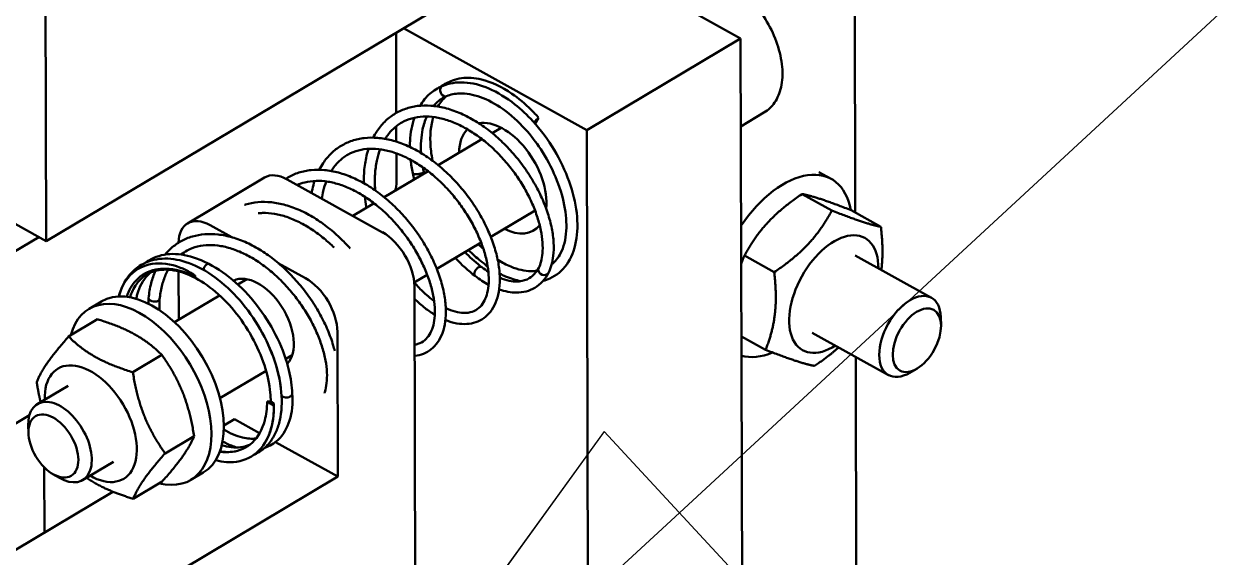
# Model space of a CAD drawing. Header units: millimetres. Extents: x -1901 to 2520, y -3919 to 1782.
# Drawn here: x 2050.2 to 2082.72, y 754.22 to 768.68 of the extents above; entities that cross this region are included whole.
import ezdxf

# ---------------------------------------------------------------- set-up
doc = ezdxf.new("R2010")
doc.units = ezdxf.units.MM
doc.header["$LTSCALE"] = 6
for name, color, linetype, lineweight in [('Detail Boundary (ISO)', 7, 'Continuous', 25), ('Symbol (ISO)', 7, 'Continuous', 25), ('Visible (ISO)', 7, 'Continuous', 50)]:
    doc.layers.add(name, color=color, linetype=linetype, lineweight=lineweight)

# ---------------------------------------------------------------- blocks, each defined once
blk = doc.blocks.new('2dDetail0')
at = {"layer": 'Detail Boundary (ISO)'}
blk.add_circle((337.4844, 121.5338), 15.1305, dxfattribs=at)
blk = doc.blocks.new('Balloon31')
at = {"layer": 'Symbol (ISO)'}
for p, q in [((344.6624, 125.9038), (356.0692, 136.4539)), ((344.3229, 126.2709), (342.8271, 124.2063)), ((345.0019, 125.5368), (344.3229, 126.2709)), ((344.6624, 125.9038), (342.8271, 124.2063))]:
    blk.add_line(p, q, dxfattribs=at)
at = {"layer": 'Symbol (ISO)', "flags": 128}
blk.add_lwpolyline([(344.3229, 126.2709), (342.8271, 124.2063)], dxfattribs=at)
at = {"layer": 'Symbol (ISO)'}
blk.add_solid([(344.3229, 126.2709), (342.8271, 124.2063), (345.0019, 125.5368), (344.3229, 126.2709)], dxfattribs=at)

msp = doc.modelspace()

# ---------------------------------------------------------------- linework, layer by layer
at = {"layer": 'Visible (ISO)'}
for p, q in [((2050.759, 777.509), (2050.799, 762.79)), ((2072.744, 763.568), (2072.713, 774.819)), ((2050.799, 762.79), (2067.494, 772.744)), ((2064.663, 771.056), (2069.633, 768.294)), ((2060.489, 768.567), (2065.46, 765.806)), ((2060.288, 768.447), (2060.294, 766.269)), ((2065.46, 765.806), (2069.633, 768.294)), ((2069.633, 768.294), (2069.69, 747.442)), ((2044.333, 766.381), (2050.799, 762.79)), ((2070.268, 766.279), (2069.64, 765.904)), ((2060.295, 765.909), (2060.296, 765.491)), ((2063.138, 765.87), (2062.895, 765.725)), ((2064.059, 765.979), (2064.155, 766.141)), ((2062.619, 765.561), (2061.432, 764.853)), ((2065.46, 765.806), (2065.516, 744.953)), ((2060.297, 765.174), (2060.299, 764.411)), ((2061.157, 764.689), (2059.97, 763.981)), ((2072.091, 764.481), (2071.759, 764.665)), ((2056.722, 764.517), (2054.635, 763.272)), ((2057.334, 764.467), (2059.92, 763.03)), ((2071.301, 764.069), (2072.112, 763.619)), ((2059.695, 763.817), (2059.121, 763.474)), ((2064.058, 763.624), (2062.857, 762.908)), ((2064.367, 763.808), (2064.319, 763.78)), ((2072.629, 763.631), (2073.44, 763.181)), ((2055.831, 762.898), (2055.247, 763.223)), ((2045.679, 759.969), (2050.597, 762.902)), ((2062.596, 762.752), (2061.395, 762.036)), ((2069.736, 762.4), (2070.547, 761.95)), ((2072.742, 762.403), (2074.811, 761.254)), ((2054.39, 761.97), (2054.393, 760.656)), ((2057.833, 761.786), (2057.093, 762.197)), ((2056.243, 761.758), (2055.999, 761.613)), ((2061.133, 761.88), (2060.78, 761.67)), ((2055.504, 761.318), (2054.282, 760.59)), ((2060.833, 743.907), (2060.785, 761.57)), ((2052.296, 761.151), (2051.962, 760.952)), ((2051.408, 760.202), (2052.194, 760.67)), ((2075.069, 760.515), (2075.063, 760.73)), ((2058.709, 756.401), (2058.698, 760.326)), ((2069.655, 760.207), (2070.311, 759.843)), ((2071.577, 760.305), (2073.646, 759.156)), ((2053.15, 759.234), (2053.936, 759.703)), ((2057.472, 759.697), (2057.298, 759.593)), ((2057.033, 759.436), (2057.028, 759.433)), ((2072.812, 738.526), (2072.755, 759.651)), ((2056.763, 759.274), (2055.511, 758.528)), ((2074.409, 759.327), (2074.223, 759.219)), ((2051.394, 758.868), (2050.559, 758.37)), ((2056.79, 758.436), (2056.974, 758.333)), ((2045.443, 755.149), (2050.345, 758.072)), ((2050.318, 757.585), (2050.312, 757.789)), ((2055.907, 757.957), (2055.618, 757.785)), ((2056.588, 757.579), (2055.907, 757.957)), ((2054.026, 757.033), (2054.811, 757.502)), ((2058.709, 756.401), (2057.018, 757.34)), ((2052.623, 756.806), (2051.789, 756.308)), ((2050.746, 756.656), (2050.751, 754.883)), ((2050.984, 756.469), (2051.16, 756.367)), ((2055.061, 756.513), (2054.727, 756.314)), ((2050.361, 751.424), (2058.709, 756.401)), ((2053.16, 755.8), (2053.945, 756.268)), ((2052.61, 755.992), (2047.559, 752.98))]:
    msp.add_line(p, q, dxfattribs=at)
for centre, major_axis, ratio, start_param, end_param in [((2061.6, 766.862), (0.061, -0.137), 0.733173, 3.241205, 6.270366), ((2061.6, 766.862), (-0.061, 0.137), 0.733173, 6.271783, 6.382797), ((2063.182, 764.499), (-0.845, 1.417), 0.58657, 3.79647, 6.06869), ((2064.107, 766.06), (0.103, 0.109), 0.176299, 0.914532, 2.205807), ((2063.182, 764.499), (-0.845, 1.417), 0.58657, 0.148116, 0.756456), ((2057.337, 763.486), (-0.615, 1.031), 0.58657, 5.4927, 6.283185), ((2060.891, 764.654), (-0.148, -0.022), 0.300408, 0.017532, 2.286534), ((2060.891, 764.654), (0.148, 0.022), 0.300408, 5.428126, 6.301958), ((2070.78, 762.12), (1.311, 2.36), 0.569764, 5.676441, 7.70341), ((2059.437, 764.89), (-0.615, 1.031), 0.58657, 3.640756, 3.921904), ((2055.25, 762.242), (-0.615, 1.031), 0.58657, 5.4927, 7.035555), ((2059.923, 762.049), (-0.615, 1.031), 0.58657, 3.921904, 5.4927), ((2063.182, 764.499), (0.845, -1.417), 0.58657, 5.526729, 6.499447), ((2072.16, 761.354), (0.845, 1.521), 0.569764, 5.473402, 10.234562), ((2055.148, 762.036), (-0.061, -0.137), 0.495714, 3.868789, 5.091574), ((2055.148, 762.036), (0.061, 0.137), 0.495714, 6.254864, 7.010382), ((2062.526, 761.965), (-0.094, -0.117), 0.58769, 4.011779, 6.296401), ((2062.526, 761.965), (0.094, 0.117), 0.58769, 0.014138, 0.870186), ((2064.292, 762), (-0.135, 0.066), 0.834645, 0, 2.677839), ((2056.546, 760.542), (-0.691, 1.16), 0.58657, 3.303898, 6.243328), ((2057.836, 760.805), (0.615, -1.031), 0.58657, 0.780311, 2.351107), ((2064.292, 762), (0.135, -0.066), 0.834645, 5.819432, 6.283185), ((2053.344, 758.633), (-1.383, 2.319), 0.58657, 2.618588, 6.80619), ((2053.678, 758.832), (-1.383, 2.319), 0.58657, 3.141593, 6.283185), ((2074.228, 760.205), (0.583, 1.049), 0.569764, 5.51712, 10.190843), ((2053.727, 761.227), (-0.149, 0.014), 0.50502, 0, 2.423347), ((2053.727, 761.227), (0.149, -0.014), 0.50502, 5.56494, 6.283185), ((2070.78, 762.12), (-1.311, -2.36), 0.569764, 0.131676, 0.624329), ((2052.009, 757.837), (0.891, -1.495), 0.58657, 5.473402, 10.234562), ((2056.546, 760.542), (0.691, -1.16), 0.58657, 6.049495, 6.056905), ((2051.174, 757.339), (0.615, -1.031), 0.58657, 5.473236, 10.234727), ((2056.828, 758.345), (0.149, 0.016), 0.641805, 5.996788, 8.043102), ((2057.326, 758.642), (-0.149, -0.016), 0.641805, 0.221769, 2.307556), ((2057.326, 758.642), (0.149, 0.016), 0.641805, 5.449149, 6.240064)]:
    msp.add_ellipse(centre, major_axis=major_axis, ratio=ratio, start_param=start_param, end_param=end_param, dxfattribs=at)
for centre, major_axis, ratio in [((2074.414, 760.102), (0.458, 0.824), 0.569764), ((2050.995, 757.232), (-0.483, 0.809), 0.58657)]:
    msp.add_ellipse(centre, major_axis=major_axis, ratio=ratio, dxfattribs=at)
for points, knots in [([(2070.268, 766.279), (2070.382, 766.347), (2070.48, 766.441), (2070.639, 766.674), (2070.696, 766.815), (2070.769, 767.139), (2070.778, 767.326), (2070.743, 767.721), (2070.697, 767.93), (2070.556, 768.344), (2070.462, 768.549), (2070.236, 768.935), (2070.103, 769.117), (2069.812, 769.442), (2069.653, 769.585), (2069.319, 769.816), (2069.145, 769.904), (2068.799, 770.009), (2068.626, 770.028), (2068.339, 769.989), (2068.222, 769.949), (2068.117, 769.886)], [5.502899, 5.502899, 5.502899, 5.502899, 5.768902, 5.768902, 6.057911, 6.057911, 6.385182, 6.385182, 6.724205, 6.724205, 7.061026, 7.061026, 7.396306, 7.396306, 7.732914, 7.732914, 8.071943, 8.071943, 8.400692, 8.400692, 8.644492, 8.644492, 8.644492, 8.644492]), ([(2061.504, 766.984), (2061.6, 767.055), (2061.705, 767.111), (2061.896, 767.179), (2061.98, 767.199), (2062.065, 767.211)], [2.440917, 2.440917, 2.440917, 2.440917, 2.5312705, 2.5312705, 2.5953757, 2.5953757, 2.5953757, 2.5953757]), ([(2064.155, 766.141), (2064.09, 766.215), (2064.023, 766.286), (2063.787, 766.521), (2063.611, 766.668), (2063.155, 766.983), (2062.874, 767.114), (2062.415, 767.224), (2062.233, 767.235), (2062.065, 767.211)], [-2.6957123, -2.6957123, -2.6957123, -2.6957123, -2.6583475, -2.6583475, -2.5660517, -2.5660517, -2.4230262, -2.4230262, -2.3217266, -2.3217266, -2.3217266, -2.3217266]), ([(2060.937, 766.465), (2061.013, 766.591), (2061.105, 766.702), (2061.309, 766.879), (2061.42, 766.948), (2061.54, 767)], [0.3807066, 0.3807066, 0.3807066, 0.3807066, 0.484291, 0.484291, 0.5813875, 0.5813875, 0.5813875, 0.5813875]), ([(2061.54, 767), (2061.722, 767.076), (2061.927, 767.109), (2062.353, 767.085), (2062.58, 767.028), (2063.042, 766.831), (2063.283, 766.684), (2063.681, 766.368), (2063.846, 766.213), (2064, 766.044)], [0, 0, 0, 0, 0.1503418, 0.1503418, 0.3019167, 0.3019167, 0.4614267, 0.4614267, 0.5792724, 0.5792724, 0.5792724, 0.5792724]), ([(2061.659, 766.724), (2061.62, 766.707), (2061.581, 766.688), (2061.455, 766.613), (2061.373, 766.544), (2061.302, 766.46)], [0.000114, 0.000114, 0.000114, 0.000114, 0.037946, 0.037946, 0.130734, 0.130734, 0.130734, 0.130734]), ([(2063.794, 765.826), (2063.605, 766.036), (2063.398, 766.223), (2062.986, 766.516), (2062.776, 766.629), (2062.378, 766.772), (2062.186, 766.805), (2061.886, 766.795), (2061.766, 766.769), (2061.659, 766.724)], [0, 0, 0, 0, 0.1458227, 0.1458227, 0.2884912, 0.2884912, 0.4302052, 0.4302052, 0.5367207, 0.5367207, 0.5367207, 0.5367207]), ([(2059.668, 765.599), (2059.697, 765.655), (2059.728, 765.708), (2059.826, 765.859), (2059.899, 765.95), (2060.061, 766.11), (2060.149, 766.18), (2060.336, 766.297), (2060.436, 766.345), (2060.646, 766.418), (2060.756, 766.444), (2060.987, 766.473), (2061.107, 766.475), (2061.354, 766.458), (2061.481, 766.437), (2061.74, 766.373), (2061.871, 766.328), (2062.133, 766.218), (2062.264, 766.152), (2062.523, 766), (2062.65, 765.914), (2062.899, 765.725), (2063.02, 765.622), (2063.253, 765.402), (2063.365, 765.285), (2063.577, 765.04), (2063.677, 764.912), (2063.864, 764.649), (2063.951, 764.514), (2064.109, 764.24), (2064.18, 764.101), (2064.305, 763.823), (2064.359, 763.683), (2064.449, 763.407), (2064.486, 763.271), (2064.539, 763.005), (2064.555, 762.875), (2064.569, 762.625), (2064.567, 762.505), (2064.544, 762.307), (2064.528, 762.226), (2064.486, 762.074), (2064.459, 762.001), (2064.426, 761.934)], [25.503066, 25.503066, 25.503066, 25.503066, 25.583958, 25.583958, 25.741803, 25.741803, 25.895989, 25.895989, 26.048441, 26.048441, 26.202093, 26.202093, 26.359099, 26.359099, 26.519787, 26.519787, 26.683058, 26.683058, 26.847547, 26.847547, 27.012341, 27.012341, 27.177022, 27.177022, 27.341485, 27.341485, 27.50578, 27.50578, 27.670029, 27.670029, 27.834394, 27.834394, 27.999061, 27.999061, 28.164218, 28.164218, 28.329963, 28.329963, 28.495978, 28.495978, 28.619215, 28.619215, 28.742452, 28.742452, 28.742452, 28.742452]), ([(2059.994, 765.566), (2060.002, 765.579), (2060.01, 765.592), (2060.074, 765.69), (2060.138, 765.766), (2060.279, 765.902), (2060.358, 765.961), (2060.529, 766.058), (2060.621, 766.096), (2060.816, 766.15), (2060.918, 766.166), (2061.129, 766.175), (2061.237, 766.169), (2061.456, 766.136), (2061.568, 766.109), (2061.794, 766.036), (2061.907, 765.991), (2062.135, 765.88), (2062.248, 765.816), (2062.473, 765.671), (2062.585, 765.59), (2062.802, 765.414), (2062.908, 765.318), (2063.113, 765.114), (2063.212, 765.007), (2063.399, 764.782), (2063.487, 764.665), (2063.652, 764.425), (2063.728, 764.302), (2063.867, 764.054), (2063.929, 763.929), (2064.038, 763.681), (2064.085, 763.557), (2064.163, 763.315), (2064.194, 763.197), (2064.24, 762.969), (2064.255, 762.859), (2064.268, 762.651), (2064.267, 762.553), (2064.252, 762.385), (2064.24, 762.312), (2064.205, 762.179), (2064.183, 762.119), (2064.157, 762.065)], [25.56529, 25.56529, 25.56529, 25.56529, 25.589178, 25.589178, 25.753695, 25.753695, 25.923675, 25.923675, 26.096204, 26.096204, 26.265256, 26.265256, 26.42869, 26.42869, 26.588237, 26.588237, 26.74595, 26.74595, 26.903093, 26.903093, 27.060263, 27.060263, 27.217672, 27.217672, 27.375329, 27.375329, 27.533147, 27.533147, 27.690991, 27.690991, 27.848694, 27.848694, 28.006063, 28.006063, 28.162898, 28.162898, 28.319044, 28.319044, 28.474587, 28.474587, 28.608519, 28.608519, 28.742452, 28.742452, 28.742452, 28.742452]), ([(2060.664, 765.346), (2060.664, 765.399), (2060.665, 765.452), (2060.679, 765.732), (2060.719, 765.947), (2060.785, 766.139)], [0.1321464, 0.1321464, 0.1321464, 0.1321464, 0.163231, 0.163231, 0.298432, 0.298432, 0.298432, 0.298432]), ([(2061.121, 766.171), (2061.073, 766.066), (2061.035, 765.948), (2060.969, 765.629), (2060.955, 765.41), (2060.969, 765.181)], [0.2219618, 0.2219618, 0.2219618, 0.2219618, 0.3093421, 0.3093421, 0.4417618, 0.4417618, 0.4417618, 0.4417618]), ([(2061.278, 764.973), (2061.261, 765.062), (2061.247, 765.149), (2061.201, 765.544), (2061.214, 765.83), (2061.278, 766.085), (2061.28, 766.092), (2061.282, 766.1)], [-1.1133678, -1.1133678, -1.1133678, -1.1133678, -1.0634545, -1.0634545, -0.8853449, -0.8853449, -0.8798884, -0.8798884, -0.8798884, -0.8798884]), ([(2064, 766.044), (2064.213, 765.81), (2064.411, 765.544), (2064.741, 764.992), (2064.879, 764.7), (2065.085, 764.124), (2065.156, 763.831), (2065.219, 763.28), (2065.214, 763.015), (2065.124, 762.541), (2065.039, 762.328), (2064.798, 761.989), (2064.64, 761.858), (2064.402, 761.751), (2064.341, 761.73), (2064.279, 761.714)], [0, 0, 0, 0, 0.162471, 0.162471, 0.321694, 0.321694, 0.481045, 0.481045, 0.641325, 0.641325, 0.802416, 0.802416, 0.959098, 0.959098, 1.009364, 1.009364, 1.009364, 1.009364]), ([(2058.206, 764.727), (2058.238, 764.789), (2058.272, 764.848), (2058.376, 765.003), (2058.45, 765.093), (2058.613, 765.251), (2058.702, 765.319), (2058.891, 765.434), (2058.991, 765.48), (2059.202, 765.551), (2059.313, 765.576), (2059.545, 765.602), (2059.665, 765.603), (2059.913, 765.583), (2060.041, 765.561), (2060.3, 765.494), (2060.431, 765.448), (2060.693, 765.335), (2060.824, 765.268), (2061.082, 765.114), (2061.21, 765.027), (2061.458, 764.836), (2061.578, 764.732), (2061.81, 764.51), (2061.921, 764.392), (2062.132, 764.146), (2062.232, 764.018), (2062.417, 763.754), (2062.503, 763.619), (2062.659, 763.344), (2062.729, 763.205), (2062.852, 762.927), (2062.906, 762.787), (2062.994, 762.512), (2063.029, 762.376), (2063.08, 762.11), (2063.095, 761.981), (2063.107, 761.732), (2063.103, 761.613), (2063.074, 761.388), (2063.05, 761.283), (2062.982, 761.092), (2062.939, 761.005), (2062.837, 760.856), (2062.779, 760.791), (2062.651, 760.687), (2062.582, 760.645), (2062.434, 760.582), (2062.355, 760.561), (2062.188, 760.539), (2062.098, 760.539), (2061.91, 760.561), (2061.811, 760.584), (2061.684, 760.628), (2061.656, 760.638), (2061.629, 760.649)], [19.21988, 19.21988, 19.21988, 19.21988, 19.309957, 19.309957, 19.467575, 19.467575, 19.621591, 19.621591, 19.774032, 19.774032, 19.927834, 19.927834, 20.085061, 20.085061, 20.245935, 20.245935, 20.40931, 20.40931, 20.573837, 20.573837, 20.738631, 20.738631, 20.9033, 20.9033, 21.067752, 21.067752, 21.23204, 21.23204, 21.396292, 21.396292, 21.560668, 21.560668, 21.725359, 21.725359, 21.890549, 21.890549, 22.056324, 22.056324, 22.222325, 22.222325, 22.38685, 22.38685, 22.545752, 22.545752, 22.69468, 22.69468, 22.835563, 22.835563, 22.976249, 22.976249, 23.124189, 23.124189, 23.281713, 23.281713, 23.324715, 23.324715, 23.324715, 23.324715]), ([(2064.509, 762.155), (2064.605, 762.233), (2064.687, 762.335), (2064.835, 762.625), (2064.889, 762.834), (2064.918, 763.282), (2064.9, 763.523), (2064.802, 764.018), (2064.722, 764.279), (2064.506, 764.79), (2064.368, 765.048), (2064.085, 765.478), (2063.944, 765.66), (2063.794, 765.826)], [0.9057901, 0.9057901, 0.9057901, 0.9057901, 1.0260051, 1.0260051, 1.1821422, 1.1821422, 1.3248187, 1.3248187, 1.4665487, 1.4665487, 1.6095207, 1.6095207, 1.7242423, 1.7242423, 1.7242423, 1.7242423]), ([(2058.531, 764.694), (2058.541, 764.71), (2058.551, 764.725), (2058.618, 764.825), (2058.682, 764.901), (2058.824, 765.036), (2058.903, 765.094), (2059.075, 765.19), (2059.168, 765.227), (2059.363, 765.28), (2059.466, 765.295), (2059.677, 765.302), (2059.785, 765.296), (2060.005, 765.261), (2060.116, 765.234), (2060.342, 765.16), (2060.456, 765.114), (2060.683, 765.003), (2060.797, 764.938), (2061.022, 764.792), (2061.133, 764.71), (2061.35, 764.533), (2061.456, 764.437), (2061.66, 764.233), (2061.758, 764.124), (2061.945, 763.899), (2062.033, 763.782), (2062.197, 763.542), (2062.273, 763.419), (2062.411, 763.171), (2062.472, 763.046), (2062.581, 762.797), (2062.627, 762.674), (2062.704, 762.432), (2062.735, 762.314), (2062.779, 762.086), (2062.793, 761.977), (2062.806, 761.77), (2062.805, 761.673), (2062.787, 761.492), (2062.771, 761.409), (2062.726, 761.259), (2062.697, 761.191), (2062.625, 761.072), (2062.582, 761.02), (2062.48, 760.932), (2062.42, 760.898), (2062.285, 760.852), (2062.21, 760.84), (2062.054, 760.843), (2061.974, 760.855), (2061.811, 760.899), (2061.727, 760.93), (2061.64, 760.972), (2061.64, 760.972), (2061.639, 760.972)], [19.282105, 19.282105, 19.282105, 19.282105, 19.311085, 19.311085, 19.475768, 19.475768, 19.645901, 19.645901, 19.818409, 19.818409, 19.987287, 19.987287, 20.150563, 20.150563, 20.310026, 20.310026, 20.467706, 20.467706, 20.624843, 20.624843, 20.782019, 20.782019, 20.939436, 20.939436, 21.0971, 21.0971, 21.254921, 21.254921, 21.412763, 21.412763, 21.570458, 21.570458, 21.727814, 21.727814, 21.884629, 21.884629, 22.040753, 22.040753, 22.196284, 22.196284, 22.352119, 22.352119, 22.511296, 22.511296, 22.681491, 22.681491, 22.872608, 22.872608, 23.061759, 23.061759, 23.228494, 23.228494, 23.386213, 23.386213, 23.387123, 23.387123, 23.387123, 23.387123]), ([(2059.414, 764.363), (2059.413, 764.453), (2059.414, 764.541), (2059.429, 764.773), (2059.447, 764.913), (2059.494, 765.133), (2059.516, 765.217), (2059.543, 765.297)], [24.9953516, 24.9953516, 24.9953516, 24.9953516, 25.0941884, 25.0941884, 25.258822, 25.258822, 25.3643732, 25.3643732, 25.3643732, 25.3643732]), ([(2059.724, 764.168), (2059.721, 764.203), (2059.719, 764.237), (2059.711, 764.404), (2059.713, 764.532), (2059.732, 764.78), (2059.75, 764.898), (2059.796, 765.107), (2059.824, 765.198), (2059.856, 765.284)], [24.9153945, 24.9153945, 24.9153945, 24.9153945, 24.9565716, 24.9565716, 25.1137038, 25.1137038, 25.2709126, 25.2709126, 25.4055672, 25.4055672, 25.4055672, 25.4055672]), ([(2057.302, 764.484), (2057.318, 764.495), (2057.334, 764.505), (2057.445, 764.571), (2057.546, 764.616), (2057.759, 764.684), (2057.87, 764.707), (2058.103, 764.731), (2058.224, 764.731), (2058.473, 764.708), (2058.601, 764.684), (2058.86, 764.614), (2058.991, 764.568), (2059.253, 764.452), (2059.384, 764.384), (2059.642, 764.227), (2059.769, 764.139), (2060.016, 763.946), (2060.136, 763.841), (2060.367, 763.618), (2060.478, 763.5), (2060.687, 763.253), (2060.786, 763.124), (2060.97, 762.859), (2061.055, 762.723), (2061.209, 762.448), (2061.278, 762.309), (2061.4, 762.031), (2061.452, 761.891), (2061.538, 761.616), (2061.572, 761.481), (2061.62, 761.216), (2061.635, 761.087), (2061.644, 760.839), (2061.639, 760.721), (2061.608, 760.498), (2061.583, 760.394), (2061.513, 760.204), (2061.469, 760.119), (2061.365, 759.972), (2061.306, 759.909), (2061.177, 759.807), (2061.107, 759.766), (2060.958, 759.706), (2060.879, 759.686), (2060.795, 759.676), (2060.792, 759.676), (2060.79, 759.676)], [13.320482, 13.320482, 13.320482, 13.320482, 13.347188, 13.347188, 13.499628, 13.499628, 13.653586, 13.653586, 13.811035, 13.811035, 13.972091, 13.972091, 14.135567, 14.135567, 14.300127, 14.300127, 14.464921, 14.464921, 14.629578, 14.629578, 14.794018, 14.794018, 14.9583, 14.9583, 15.122554, 15.122554, 15.286944, 15.286944, 15.451658, 15.451658, 15.616882, 15.616882, 15.782687, 15.782687, 15.948668, 15.948668, 16.113007, 16.113007, 16.271423, 16.271423, 16.419755, 16.419755, 16.56039, 16.56039, 16.701322, 16.701322, 16.705189, 16.705189, 16.705189, 16.705189]), ([(2057.612, 764.313), (2057.676, 764.342), (2057.743, 764.366), (2057.911, 764.409), (2058.013, 764.424), (2058.224, 764.43), (2058.332, 764.423), (2058.553, 764.387), (2058.664, 764.359), (2058.89, 764.284), (2059.004, 764.237), (2059.231, 764.125), (2059.345, 764.06), (2059.57, 763.912), (2059.681, 763.83), (2059.898, 763.652), (2060.003, 763.556), (2060.207, 763.351), (2060.305, 763.242), (2060.491, 763.016), (2060.579, 762.899), (2060.742, 762.658), (2060.817, 762.535), (2060.954, 762.287), (2061.016, 762.162), (2061.123, 761.914), (2061.169, 761.79), (2061.245, 761.549), (2061.275, 761.431), (2061.318, 761.204), (2061.332, 761.095), (2061.344, 760.889), (2061.342, 760.792), (2061.324, 760.612), (2061.307, 760.53), (2061.261, 760.38), (2061.231, 760.313), (2061.159, 760.195), (2061.115, 760.144), (2061.013, 760.057), (2060.952, 760.023), (2060.853, 759.991), (2060.822, 759.983), (2060.789, 759.978)], [13.418215, 13.418215, 13.418215, 13.418215, 13.540622, 13.540622, 13.709323, 13.709323, 13.872444, 13.872444, 14.031823, 14.031823, 14.189471, 14.189471, 14.346603, 14.346603, 14.503785, 14.503785, 14.661211, 14.661211, 14.818881, 14.818881, 14.976706, 14.976706, 15.134546, 15.134546, 15.292233, 15.292233, 15.449575, 15.449575, 15.60637, 15.60637, 15.762471, 15.762471, 15.917992, 15.917992, 16.073868, 16.073868, 16.233244, 16.233244, 16.403976, 16.403976, 16.595686, 16.595686, 16.678729, 16.678729, 16.678729, 16.678729]), ([(2057.998, 764.098), (2058.004, 764.132), (2058.011, 764.165), (2058.036, 764.276), (2058.056, 764.352), (2058.081, 764.425)], [18.9444693, 18.9444693, 18.9444693, 18.9444693, 18.9850864, 18.9850864, 19.0811878, 19.0811878, 19.0811878, 19.0811878]), ([(2058.277, 763.943), (2058.287, 764.014), (2058.3, 764.083), (2058.336, 764.241), (2058.363, 764.329), (2058.394, 764.412)], [18.8992539, 18.8992539, 18.8992539, 18.8992539, 18.9926738, 18.9926738, 19.1223819, 19.1223819, 19.1223819, 19.1223819]), ([(2059.486, 763.693), (2059.484, 763.703), (2059.483, 763.713), (2059.464, 763.815), (2059.45, 763.907), (2059.439, 763.998)], [24.7540918, 24.7540918, 24.7540918, 24.7540918, 24.764774, 24.764774, 24.8627635, 24.8627635, 24.8627635, 24.8627635]), ([(2056.175, 763.773), (2056.186, 763.777), (2056.197, 763.78), (2056.315, 763.817), (2056.428, 763.838), (2056.661, 763.859), (2056.783, 763.858), (2057.032, 763.832), (2057.16, 763.807), (2057.42, 763.735), (2057.551, 763.687), (2057.813, 763.569), (2057.944, 763.499), (2058.202, 763.34), (2058.328, 763.251), (2058.575, 763.057), (2058.694, 762.951), (2058.89, 762.76), (2058.968, 762.677), (2059.044, 762.592)], [7.209441, 7.209441, 7.209441, 7.209441, 7.225229, 7.225229, 7.379351, 7.379351, 7.537022, 7.537022, 7.698256, 7.698256, 7.861826, 7.861826, 8.026418, 8.026418, 8.19121, 8.19121, 8.355855, 8.355855, 8.471346, 8.471346, 8.471346, 8.471346]), ([(2056.546, 763.547), (2056.586, 763.552), (2056.627, 763.554), (2056.772, 763.558), (2056.88, 763.55), (2057.101, 763.513), (2057.213, 763.485), (2057.438, 763.408), (2057.552, 763.361), (2057.78, 763.247), (2057.893, 763.181), (2058.118, 763.033), (2058.229, 762.95), (2058.43, 762.784), (2058.521, 762.701), (2058.61, 762.614)], [7.3664019, 7.3664019, 7.3664019, 7.3664019, 7.4313616, 7.4313616, 7.5943299, 7.5943299, 7.7536272, 7.7536272, 7.911245, 7.911245, 8.0683722, 8.0683722, 8.2255604, 8.2255604, 8.3610012, 8.3610012, 8.3610012, 8.3610012]), ([(2054.025, 762.426), (2054.075, 762.488), (2054.13, 762.545), (2054.271, 762.671), (2054.362, 762.736), (2054.555, 762.843), (2054.657, 762.886), (2054.872, 762.949), (2054.985, 762.969), (2055.22, 762.988), (2055.341, 762.985), (2055.592, 762.957), (2055.72, 762.93), (2055.98, 762.855), (2056.112, 762.806), (2056.374, 762.686), (2056.504, 762.615), (2056.761, 762.454), (2056.888, 762.363), (2057.133, 762.167), (2057.252, 762.06), (2057.481, 761.834), (2057.59, 761.714), (2057.797, 761.465), (2057.894, 761.335), (2058.075, 761.069), (2058.158, 760.932), (2058.309, 760.657), (2058.376, 760.517), (2058.493, 760.239), (2058.544, 760.1), (2058.599, 759.913), (2058.613, 759.864), (2058.625, 759.815)], [0.536965, 0.536965, 0.536965, 0.536965, 0.644815, 0.644815, 0.798367, 0.798367, 0.950836, 0.950836, 1.105128, 1.105128, 1.26302, 1.26302, 1.424428, 1.424428, 1.588089, 1.588089, 1.752709, 1.752709, 1.917499, 1.917499, 2.082132, 2.082132, 2.246548, 2.246548, 2.41082, 2.41082, 2.575081, 2.575081, 2.739498, 2.739498, 2.904262, 2.904262, 2.963916, 2.963916, 2.963916, 2.963916]), ([(2054.454, 762.428), (2054.509, 762.47), (2054.566, 762.507), (2054.714, 762.585), (2054.808, 762.621), (2055.005, 762.669), (2055.108, 762.682), (2055.32, 762.685), (2055.428, 762.677), (2055.649, 762.639), (2055.761, 762.61), (2055.987, 762.532), (2056.101, 762.484), (2056.328, 762.369), (2056.442, 762.303), (2056.666, 762.153), (2056.777, 762.07), (2056.993, 761.89), (2057.098, 761.793), (2057.301, 761.586), (2057.399, 761.477), (2057.583, 761.25), (2057.67, 761.132), (2057.832, 760.891), (2057.906, 760.768), (2058.041, 760.52), (2058.102, 760.394), (2058.207, 760.146), (2058.252, 760.023), (2058.326, 759.782), (2058.355, 759.665), (2058.397, 759.439), (2058.409, 759.331), (2058.419, 759.126), (2058.416, 759.03), (2058.396, 758.852), (2058.379, 758.771), (2058.351, 758.686), (2058.348, 758.675), (2058.344, 758.664)], [0.694137, 0.694137, 0.694137, 0.694137, 0.812655, 0.812655, 0.985059, 0.985059, 1.153401, 1.153401, 1.316218, 1.316218, 1.475436, 1.475436, 1.633024, 1.633024, 1.790147, 1.790147, 1.947342, 1.947342, 2.104784, 2.104784, 2.262468, 2.262468, 2.420298, 2.420298, 2.578133, 2.578133, 2.735805, 2.735805, 2.893118, 2.893118, 3.049872, 3.049872, 3.205929, 3.205929, 3.361431, 3.361431, 3.5174, 3.5174, 3.541687, 3.541687, 3.541687, 3.541687]), ([(2052.768, 761.288), (2052.829, 761.513), (2052.929, 761.713), (2053.151, 761.982), (2053.257, 762.074), (2053.543, 762.244), (2053.738, 762.302), (2054.148, 762.328), (2054.367, 762.296), (2054.821, 762.149), (2055.061, 762.028), (2055.527, 761.708), (2055.759, 761.504), (2056.181, 761.044), (2056.377, 760.782), (2056.708, 760.236), (2056.848, 759.945), (2057.058, 759.368), (2057.131, 759.075), (2057.199, 758.522), (2057.196, 758.256), (2057.133, 757.907), (2057.105, 757.8), (2057.049, 757.65), (2057.028, 757.601), (2056.992, 757.53), (2056.98, 757.507), (2056.96, 757.472), (2056.954, 757.461), (2056.926, 757.416), (2056.904, 757.383), (2056.811, 757.258), (2056.729, 757.176), (2056.61, 757.09), (2056.582, 757.071), (2056.514, 757.03), (2056.473, 757.009), (2056.43, 756.991)], [0.007341, 0.007341, 0.007341, 0.007341, 0.162576, 0.162576, 0.26811, 0.26811, 0.417843, 0.417843, 0.567183, 0.567183, 0.725074, 0.725074, 0.886078, 0.886078, 1.046256, 1.046256, 1.205572, 1.205572, 1.364905, 1.364905, 1.525147, 1.525147, 1.60047, 1.60047, 1.639237, 1.639237, 1.658903, 1.658903, 1.66884, 1.66884, 1.698665, 1.698665, 1.788514, 1.788514, 1.815339, 1.815339, 1.851856, 1.851856, 1.851856, 1.851856]), ([(2053.483, 762.201), (2053.516, 762.226), (2053.55, 762.249), (2053.753, 762.37), (2053.948, 762.427), (2054.357, 762.453), (2054.577, 762.421), (2054.934, 762.306), (2055.073, 762.246), (2055.211, 762.172)], [0.3521922, 0.3521922, 0.3521922, 0.3521922, 0.3836142, 0.3836142, 0.5333312, 0.5333312, 0.682666, 0.682666, 0.7753911, 0.7753911, 0.7753911, 0.7753911]), ([(2062.159, 762.492), (2062.173, 762.477), (2062.187, 762.463), (2062.336, 762.309), (2062.477, 762.186), (2062.618, 762.084)], [0.4230051, 0.4230051, 0.4230051, 0.4230051, 0.4339657, 0.4339657, 0.5408727, 0.5408727, 0.5408727, 0.5408727]), ([(2062.773, 762.108), (2062.707, 762.154), (2062.641, 762.204), (2062.467, 762.345), (2062.359, 762.443), (2062.254, 762.549)], [1.368695, 1.368695, 1.368695, 1.368695, 1.4150761, 1.4150761, 1.493398, 1.493398, 1.493398, 1.493398]), ([(2063.045, 762.287), (2063.166, 762.21), (2063.286, 762.147), (2063.595, 762.019), (2063.781, 761.978), (2064.003, 761.975), (2064.058, 761.978), (2064.11, 761.986)], [0.4893928, 0.4893928, 0.4893928, 0.4893928, 0.5755609, 0.5755609, 0.7171922, 0.7171922, 0.7651999, 0.7651999, 0.7651999, 0.7651999]), ([(2052.768, 761.288), (2052.786, 761.355), (2052.808, 761.419), (2052.933, 761.721), (2053.085, 761.908), (2053.467, 762.147), (2053.693, 762.201), (2054.219, 762.167), (2054.471, 762.068), (2054.728, 761.932), (2054.79, 761.891), (2054.828, 761.862), (2054.836, 761.856), (2054.843, 761.849), (2054.844, 761.847), (2054.846, 761.845), (2054.846, 761.844), (2054.847, 761.843), (2054.847, 761.843), (2054.847, 761.842), (2054.847, 761.842), (2054.847, 761.841), (2054.847, 761.841), (2054.847, 761.841), (2054.847, 761.84), (2054.845, 761.84), (2054.844, 761.84), (2054.841, 761.84), (2054.837, 761.84), (2054.826, 761.843), (2054.814, 761.847), (2054.736, 761.877), (2054.601, 761.937), (2054.134, 762.065), (2053.92, 762.051), (2053.562, 761.979), (2053.38, 761.879), (2053.125, 761.604), (2053.039, 761.455), (2052.979, 761.28)], [-2.6123509, -2.6123509, -2.6123509, -2.6123509, -2.5836314, -2.5836314, -2.4699073, -2.4699073, -2.3591678, -2.3591678, -2.2363754, -2.2363754, -2.1797177, -2.1797177, -2.1693547, -2.1693547, -2.1666706, -2.1666706, -2.1655995, -2.1655995, -2.1650026, -2.1650026, -2.1645186, -2.1645186, -2.1639783, -2.1639783, -2.1631447, -2.1631447, -2.1610886, -2.1610886, -2.1570354, -2.1570354, -2.146583, -2.146583, -2.0759203, -2.0759203, -1.9520261, -1.9520261, -1.7764357, -1.7764357, -1.6414637, -1.6414637, -1.6414637, -1.6414637]), ([(2056.889, 758.437), (2056.889, 758.516), (2056.885, 758.597), (2056.855, 758.915), (2056.8, 759.17), (2056.634, 759.679), (2056.519, 759.941), (2056.243, 760.44), (2056.078, 760.683), (2055.719, 761.118), (2055.52, 761.316), (2055.115, 761.64), (2054.904, 761.77), (2054.5, 761.95), (2054.301, 762.002), (2053.94, 762.027), (2053.774, 762.001), (2053.48, 761.874), (2053.349, 761.767), (2053.175, 761.522), (2053.117, 761.402), (2053.073, 761.265)], [1.420471, 1.420471, 1.420471, 1.420471, 1.470381, 1.470381, 1.611794, 1.611794, 1.754263, 1.754263, 1.897718, 1.897718, 2.04136, 2.04136, 2.184359, 2.184359, 2.326242, 2.326242, 2.468882, 2.468882, 2.620803, 2.620803, 2.725887, 2.725887, 2.725887, 2.725887]), ([(2053.578, 761.241), (2053.591, 761.383), (2053.614, 761.52), (2053.677, 761.767), (2053.714, 761.878), (2053.759, 761.983)], [0, 0, 0, 0, 0.1638601, 0.1638601, 0.3094942, 0.3094942, 0.3094942, 0.3094942]), ([(2053.877, 761.213), (2053.888, 761.336), (2053.908, 761.454), (2053.963, 761.676), (2053.998, 761.781), (2054.061, 761.926), (2054.083, 761.972), (2054.108, 762.016)], [0, 0, 0, 0, 0.1580165, 0.1580165, 0.3162205, 0.3162205, 0.3945927, 0.3945927, 0.3945927, 0.3945927]), ([(2055.21, 762.172), (2055.459, 762.045), (2055.709, 761.871), (2056.171, 761.461), (2056.389, 761.222), (2056.77, 760.709), (2056.94, 760.429), (2057.211, 759.864), (2057.316, 759.571), (2057.436, 759.072), (2057.468, 758.856), (2057.475, 758.654)], [0, 0, 0, 0, 0.1640794, 0.1640794, 0.3247899, 0.3247899, 0.4845813, 0.4845813, 0.6440014, 0.6440014, 0.7683652, 0.7683652, 0.7683652, 0.7683652]), ([(2063.103, 761.796), (2063.125, 761.787), (2063.146, 761.779), (2063.336, 761.709), (2063.496, 761.687), (2063.734, 761.709), (2063.824, 761.738), (2064.006, 761.847), (2064.092, 761.94), (2064.157, 762.066)], [0.1279591, 0.1279591, 0.1279591, 0.1279591, 0.1454877, 0.1454877, 0.2876035, 0.2876035, 0.3953442, 0.3953442, 0.534815, 0.534815, 0.534815, 0.534815]), ([(2053.638, 761.942), (2053.607, 761.917), (2053.577, 761.89), (2053.427, 761.732), (2053.33, 761.557), (2053.259, 761.308), (2053.249, 761.267), (2053.24, 761.225)], [0.3978658, 0.3978658, 0.3978658, 0.3978658, 0.4344467, 0.4344467, 0.5929514, 0.5929514, 0.6228092, 0.6228092, 0.6228092, 0.6228092]), ([(2061.321, 761.165), (2061.252, 761.215), (2061.182, 761.271), (2061.024, 761.411), (2060.935, 761.499), (2060.826, 761.619), (2060.804, 761.644), (2060.781, 761.67)], [23.5758871, 23.5758871, 23.5758871, 23.5758871, 23.6974406, 23.6974406, 23.8537717, 23.8537717, 23.8945795, 23.8945795, 23.8945795, 23.8945795]), ([(2064.426, 761.932), (2064.337, 761.758), (2064.208, 761.616), (2063.905, 761.439), (2063.733, 761.395), (2063.404, 761.396), (2063.246, 761.426), (2063.086, 761.481)], [0, 0, 0, 0, 0.1568669, 0.1568669, 0.3027004, 0.3027004, 0.4235168, 0.4235168, 0.4235168, 0.4235168]), ([(2063.673, 761.705), (2063.538, 761.731), (2063.4, 761.774), (2063.207, 761.857), (2063.153, 761.883), (2063.098, 761.911)], [1.1599602, 1.1599602, 1.1599602, 1.1599602, 1.2558209, 1.2558209, 1.2936641, 1.2936641, 1.2936641, 1.2936641]), ([(2061.339, 760.794), (2061.252, 760.846), (2061.164, 760.906), (2060.979, 761.049), (2060.881, 761.134), (2060.786, 761.227)], [23.4749604, 23.4749604, 23.4749604, 23.4749604, 23.6114386, 23.6114386, 23.7663118, 23.7663118, 23.7663118, 23.7663118]), ([(2057.166, 758.791), (2057.148, 758.971), (2057.112, 759.163), (2056.992, 759.584), (2056.902, 759.819), (2056.79, 760.049)], [0.0334646, 0.0334646, 0.0334646, 0.0334646, 0.1441624, 0.1441624, 0.2737707, 0.2737707, 0.2737707, 0.2737707]), ([(2055.508, 757.077), (2055.618, 757.061), (2055.725, 757.059), (2056.047, 757.095), (2056.24, 757.183), (2056.549, 757.475), (2056.662, 757.678), (2056.768, 758.081), (2056.789, 758.253), (2056.79, 758.436)], [-0.620731, -0.620731, -0.620731, -0.620731, -0.5383787, -0.5383787, -0.3603346, -0.3603346, -0.1811431, -0.1811431, -0.0679136, -0.0679136, -0.0679136, -0.0679136]), ([(2057.475, 758.654), (2057.491, 758.389), (2057.467, 758.141), (2057.337, 757.718), (2057.232, 757.537), (2057.038, 757.352), (2056.98, 757.308), (2056.859, 757.236), (2056.796, 757.208), (2056.73, 757.185)], [0.00014, 0.00014, 0.00014, 0.00014, 0.1649269, 0.1649269, 0.326316, 0.326316, 0.3867202, 0.3867202, 0.4441795, 0.4441795, 0.4441795, 0.4441795]), ([(2056.974, 758.333), (2056.975, 758.235), (2056.971, 758.139), (2056.94, 757.837), (2056.892, 757.647), (2056.715, 757.248), (2056.562, 757.068), (2056.175, 756.832), (2055.944, 756.78), (2055.593, 756.803), (2055.494, 756.819), (2055.394, 756.844)], [-3.6041312, -3.6041312, -3.6041312, -3.6041312, -3.5690714, -3.5690714, -3.4895615, -3.4895615, -3.3771132, -3.3771132, -3.2641822, -3.2641822, -3.2217148, -3.2217148, -3.2217148, -3.2217148]), ([(2056.978, 758.355), (2056.982, 758.084), (2056.946, 757.83), (2056.831, 757.497), (2056.78, 757.392), (2056.719, 757.297)], [0, 0, 0, 0, 0.1640519, 0.1640519, 0.2492008, 0.2492008, 0.2492008, 0.2492008]), ([(2055.617, 757.68), (2055.791, 757.574), (2055.964, 757.501), (2056.256, 757.431), (2056.382, 757.423), (2056.493, 757.437)], [0.0115352, 0.0115352, 0.0115352, 0.0115352, 0.144557, 0.144557, 0.2570773, 0.2570773, 0.2570773, 0.2570773]), ([(2055.512, 757.09), (2055.582, 757.077), (2055.65, 757.07), (2055.811, 757.067), (2055.902, 757.078), (2055.985, 757.1)], [3.7236967, 3.7236967, 3.7236967, 3.7236967, 3.7787938, 3.7787938, 3.861032, 3.861032, 3.861032, 3.861032]), ([(2055.562, 757.253), (2055.606, 757.24), (2055.649, 757.229), (2055.872, 757.184), (2056.04, 757.185), (2056.189, 757.224), (2056.193, 757.225), (2056.209, 757.229), (2056.221, 757.233), (2056.268, 757.248), (2056.302, 757.261), (2056.334, 757.276)], [0.8252855, 0.8252855, 0.8252855, 0.8252855, 0.8585524, 0.8585524, 1.0002253, 1.0002253, 1.0042411, 1.0042411, 1.0162894, 1.0162894, 1.0515754, 1.0515754, 1.0515754, 1.0515754]), ([(2055.968, 757.194), (2055.921, 757.208), (2055.874, 757.224), (2055.746, 757.273), (2055.665, 757.311), (2055.584, 757.354)], [0.64403165, 0.64403165, 0.64403165, 0.64403165, 0.67861794, 0.67861794, 0.73789059, 0.73789059, 0.73789059, 0.73789059])]:
    msp.add_open_spline(points, degree=3, knots=knots, dxfattribs=at)
for points in [[(2061.658, 766.724), (2061.567, 766.65), (2061.487, 766.557), (2061.421, 766.444)], [(2061.299, 766.159), (2061.293, 766.139), (2061.287, 766.12), (2061.282, 766.1)], [(2060.743, 764.631), (2060.717, 764.755), (2060.697, 764.878), (2060.684, 764.999)], [(2060.779, 764.463), (2060.766, 764.519), (2060.754, 764.575), (2060.743, 764.631)], [(2061.017, 764.792), (2061.024, 764.754), (2061.031, 764.716), (2061.039, 764.677)], [(2061.053, 764.627), (2061.048, 764.644), (2061.044, 764.661), (2061.039, 764.678)], [(2061.039, 764.677), (2061.043, 764.66), (2061.046, 764.642), (2061.05, 764.625)], [(2062.519, 762.707), (2062.565, 762.663), (2062.611, 762.62), (2062.657, 762.579)], [(2062.433, 761.847), (2062.249, 761.982), (2062.067, 762.148), (2061.896, 762.335)], [(2062.619, 762.083), (2062.677, 762.039), (2062.735, 761.998), (2062.793, 761.961)], [(2062.798, 761.609), (2062.676, 761.675), (2062.553, 761.755), (2062.432, 761.848)], [(2053.57, 761.094), (2053.572, 761.143), (2053.574, 761.192), (2053.578, 761.24)], [(2053.877, 761.213), (2053.87, 761.118), (2053.868, 761.02), (2053.87, 760.919)]]:
    msp.add_open_spline(points, degree=3, dxfattribs=at)
for points, weights in [([(2071.301, 764.069), (2070.267, 763.375), (2069.736, 762.4)], [1, 1.15470053838, 1]), ([(2072.629, 763.631), (2071.714, 763.99), (2071.301, 764.069)], [1, 1.15470053838, 1]), ([(2070.547, 761.95), (2071.581, 762.645), (2072.112, 763.619)], [1, 1.15470053838, 1]), ([(2072.112, 763.619), (2073.028, 763.26), (2073.44, 763.181)], [1, 1.15470053838, 1]), ([(2073.44, 763.181), (2073.514, 762.515), (2073.451, 762.009)], [1, 1.0807965364, 1.07719672405]), ([(2069.736, 762.4), (2069.689, 762.283), (2069.65, 762.169)], [1, 1.01751806917, 1.03106869581]), ([(2070.311, 759.843), (2070.681, 760.757), (2070.547, 761.95)], [1, 1.15470053838, 1]), ([(2053.936, 759.703), (2053.308, 760.332), (2052.194, 760.67)], [1, 1.15470053838, 1]), ([(2050.542, 758.968), (2050.731, 759.44), (2051.408, 760.202)], [1, 1.15470053838, 1]), ([(2051.408, 760.202), (2052.036, 759.573), (2053.15, 759.234)], [1, 1.15470053838, 1]), ([(2054.811, 757.502), (2054.617, 758.747), (2053.936, 759.703)], [1, 1.15470053838, 1]), ([(2071.639, 759.405), (2071.226, 759.484), (2070.311, 759.843)], [1, 1.15470053838, 1]), ([(2072.292, 759.908), (2072.014, 759.657), (2071.639, 759.405)], [1.06842189833, 1.05107077358, 1]), ([(2053.15, 759.234), (2053.344, 757.989), (2054.026, 757.033)], [1, 1.15470053838, 1]), ([(2050.649, 758.423), (2050.587, 758.677), (2050.542, 758.968)], [1.05124444751, 1.03241373245, 1]), ([(2053.945, 756.268), (2054.622, 757.03), (2054.811, 757.502)], [1, 1.15470053838, 1]), ([(2054.026, 757.033), (2053.349, 756.271), (2053.16, 755.8)], [1, 1.15470053838, 1]), ([(2053.16, 755.8), (2052.376, 756.038), (2051.892, 756.37)], [1, 1.10395803204, 1.0681974498])]:
    msp.add_rational_spline(points, weights, degree=2, dxfattribs=at)

# ---------------------------------------------------------------- block references
at = {"layer": 'Detail Boundary (ISO)', "xscale": 6, "yscale": 6, "zscale": 6}
msp.add_blockref('2dDetail0', (0, 0), dxfattribs=at)
at = {"layer": 'Symbol (ISO)', "xscale": 6, "yscale": 6, "zscale": 6}
msp.add_blockref('Balloon31', (0, 0), dxfattribs=at)

doc.saveas('drawing.dxf')
